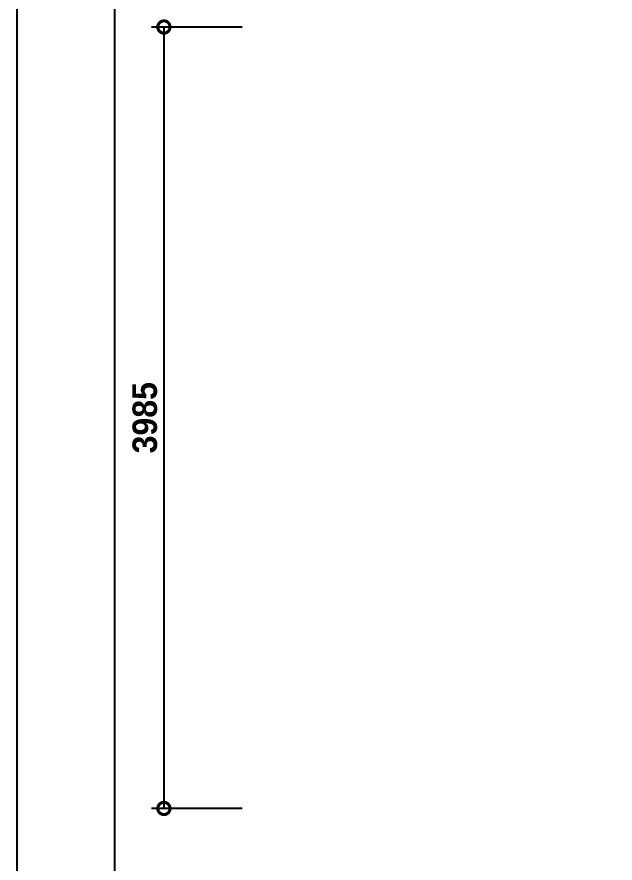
# Model space of a CAD drawing. Header units: inches. Extents: x 157163 to 245256, y -61743 to -20857.
# Drawn here: x 224006 to 227058, y -32656 to -28340 of the extents above; entities that cross this region are included whole.
import ezdxf
from ezdxf.enums import TextEntityAlignment as Align

# ---------------------------------------------------------------- set-up
doc = ezdxf.new("R2010")
doc.units = ezdxf.units.IN
doc.header["$LTSCALE"] = 50
doc.header["$MEASUREMENT"] = 0
for name, color, linetype in [('07-DIM WAL', 5, 'Continuous'), ('FORM(YOURNAME)-1', 1, 'Continuous'), ('FORM(YOURNAME)-11', 1, 'Continuous')]:
    doc.layers.add(name, color=color, linetype=linetype)
doc.styles.add('YOURNAME', font='HY울릉도M.TTF')
doc.styles.add('넥슨고딕', font='NEXONLv1GothicBold.ttf')
doc.dimstyles.new('50', dxfattribs={"dimscale": 50, "dimtxt": 2.5, "dimasz": 2.5, "dimexe": 1.25, "dimexo": 2, "dimtad": 1, "dimdec": 0, "dimtxsty": '넥슨고딕', "dimblk": 'DOTSMALL', "dimcen": 2.5, "dimclrd": 1, "dimclre": 1, "dimclrt": 7, "dimadec": 0, "dimazin": 0, "dimtfac": 1, "dimtdec": 0, "dimtix": 1, "dimtmove": 0, "dimatfit": 3, "dimldrblk": 'DOTSMALL', "dimfxl": 1.25, "dimarcsym": 0})

# ---------------------------------------------------------------- blocks, each defined once
blk = doc.blocks.new('_DOTSMALL')
at = {"color": 0, "linetype": 'ByBlock', "const_width": 0.5}
blk.add_lwpolyline([(-0.0625, 0, 1), (0.0625, 0, 1)], format="xyb", close=True, dxfattribs=at)
blk = doc.blocks.new('*D68')
at = {"layer": '07-DIM WAL', "color": 1, "lineweight": -2, "transparency": 16777216}
for p, q in [((225156.3, -28391.9), (224693.8, -28391.9)), ((224756.3, -28391.9), (224756.3, -32376.9)), ((225156.3, -32376.9), (224693.8, -32376.9))]:
    blk.add_line(p, q, dxfattribs=at)
at = {"layer": 'Defpoints', "color": 0, "transparency": 16777216}
for p in [(225256.3, -28391.9), (224756.3, -32376.9), (225256.3, -32376.9)]:
    blk.add_point(p, dxfattribs=at)
at = {"layer": '07-DIM WAL', "color": 1, "lineweight": -2, "transparency": 16777216, "xscale": 125, "yscale": 125, "zscale": 125}
for p, rotation in [((224756.3, -28391.9), 90), ((224756.3, -32376.9), 270)]:
    blk.add_blockref('_DOTSMALL', p, dxfattribs=dict(at, rotation=rotation))
at = {"layer": '07-DIM WAL', "color": 7, "transparency": 16777216, "insert": (224659.5, -30384.4), "char_height": 125, "attachment_point": 5, "rotation": 90, "style": '넥슨고딕'}
blk.add_mtext('3985', dxfattribs=at)
blk = doc.blocks.new('FORM-ELEVATION')
at = {"layer": 'Defpoints', "color": 158}
for points in [[(-10309, -21692), (71691, -21692), (71691, 35708), (-10309, 35708)], [(-8309, 33708), (61071, 33708), (61071, -19692), (-8309, -19692)]]:
    blk.add_lwpolyline(points, close=True, dxfattribs=at)
at = {"layer": 'FORM(YOURNAME)-11', "color": 3, "style": 'YOURNAME'}
for tag, height, p in [('1', 450, (71041, -1219)), ('2', 450, (71041, -1863)), ('3', 450, (71041, -3150)), ('4', 450, (71041, -5081)), ('5', 515, (71041, -7398)), ('6', 515, (71041, -9650)), ('7', 515, (71041, -11903)), ('8', 515, (71041, -14155)), ('9', 515, (71041, -16408)), ('10', 515, (66791, -18596)), ('11', 515, (71041, -18660)), ('12', 515, (66791, -20848)), ('13', 515, (71041, -20848))]:
    blk.add_attdef(tag, text='', height=height, dxfattribs=at).set_placement(p, align=Align.MIDDLE_RIGHT)

msp = doc.modelspace()

# ---------------------------------------------------------------- block references
at = {"layer": 'FORM(YOURNAME)-1', "xscale": 0.2500000000000001, "yscale": 0.2500000000000001, "zscale": 0.2500000000000001}
msp.add_blockref('FORM-ELEVATION', (226583.5, -30533.9), dxfattribs=at)

# ---------------------------------------------------------------- dimensions: what is measured, and where the dimension line sits
at = {"layer": '07-DIM WAL'}
dim = msp.add_linear_dim(base=(224756.3, -32376.9), p1=(225256.3, -28391.9), p2=(225256.3, -32376.9), angle=90, dimstyle='50', dxfattribs=at)
dim.commit()
dim.dimension.update_dxf_attribs({"geometry": '*D68', "text_midpoint": (224659.5, -30384.4)})

doc.saveas('drawing.dxf')
